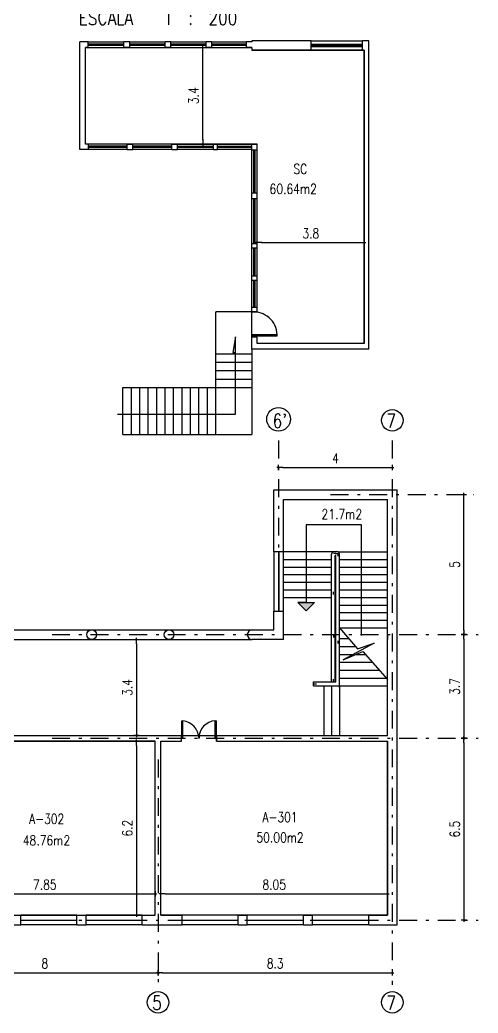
# Model space of a CAD drawing. Extents: x -3099 to -2751, y 5130 to 5248.
# Drawn here: x -2982.22 to -2965.94, y 5192.34 to 5227.59 of the extents above; entities that cross this region are included whole.
import ezdxf

# ---------------------------------------------------------------- set-up
doc = ezdxf.new("R2010")
doc.units = 0
doc.header["$MEASUREMENT"] = 0
doc.linetypes.add('ACAD_ISO07W100', pattern=[3, 0, -3])
doc.linetypes.add('DASHDOT', pattern=[25.4, 12.7, -6.35, 0, -6.35])
doc.layers.get('DEFPOINTS').update_dxf_attribs({"color": 3, "linetype": 'CONTINUOUS', "lineweight": 5})
for name, color, linetype in [('ANTEPECHO', 1, 'CONTINUOUS'), ('COTAS', 7, 'CONTINUOUS'), ('EJE_C', 9, 'DASHDOT'), ('ESCALERA', 2, 'CONTINUOUS'), ('MURO', 5, 'CONTINUOUS'), ('MUROS', 5, 'CONTINUOUS'), ('PASAMANO', 1, 'ACAD_ISO07W100'), ('PUERTA', 2, 'CONTINUOUS'), ('SUPERF-TEXTO', 2, 'CONTINUOUS'), ('SUPERFICIE', 7, 'CONTINUOUS'), ('TEXTO', 3, 'CONTINUOUS'), ('VENTANA', 2, 'CONTINUOUS'), ('VENTANAS', 2, 'CONTINUOUS')]:
    doc.layers.add(name, color=color, linetype=linetype)
doc.styles.add('cota', font='romans.shx', dxfattribs={"width": 0.8, "height": 0.35})
doc.styles.add('ROMANS', font='romans.shx', dxfattribs={"oblique": 10, "height": 1.3})
doc.styles.add('TEXTO', font='romans.shx', dxfattribs={"width": 0.8, "height": 0.4})
doc.dimstyles.new('ROMANS', dxfattribs={"dimscale": 2, "dimtxt": 0.35, "dimasz": 0.15, "dimexe": 1.25, "dimexo": 0.625, "dimtad": 1, "dimdec": 0, "dimdsep": 46, "dimtxsty": 'cota', "dimcen": 2.5, "dimse1": 1, "dimse2": 1, "dimclrt": 2, "dimadec": 0, "dimazin": 0, "dimtfac": 1, "dimtdec": 0, "dimtmove": 0, "dimatfit": 3, "dimfxl": 0, "dimtolj": 1, "dimtzin": 0, "dimarcsym": 0})

# ---------------------------------------------------------------- blocks, each defined once
blk = doc.blocks.new('COTA_LN')
at = {"layer": 'COTAS'}
for points in [[(-1.05, 0), (0.4, 0)], [(0, 0.63), (0, -0.63)]]:
    blk.add_lwpolyline(points, dxfattribs=at)
at = {"layer": 'COTAS', "color": 20, "const_width": 0.05}
blk.add_lwpolyline([(0, 0.38), (0, -0.38)], dxfattribs=at)
blk = doc.blocks.new('*D86')
at = {"layer": 'COTAS', "color": 0, "lineweight": -2}
blk.add_line((-2978.082, 5205.456), (-2978.082, 5202.346), dxfattribs=at)
at = {"layer": 'DEFPOINTS', "color": 0}
for p in [(-2973.973, 5205.606), (-2978.082, 5202.196), (-2973.973, 5202.196)]:
    blk.add_point(p, dxfattribs=at)
at = {"layer": 'COTAS', "color": 0, "lineweight": -2, "xscale": 0.15, "yscale": 0.15, "zscale": 0.15}
for p, rotation in [((-2978.082, 5205.606), 90), ((-2978.082, 5202.196), 270)]:
    blk.add_blockref('COTA_LN', p, dxfattribs=dict(at, rotation=rotation))
at = {"layer": 'COTAS', "insert": (-2978.407, 5203.901), "char_height": 0.35, "attachment_point": 5, "rotation": 90, "style": 'cota'}
blk.add_mtext('\\A1;3.4', dxfattribs=at)
blk = doc.blocks.new('*D87')
at = {"layer": 'COTAS', "color": 0, "lineweight": -2}
blk.add_line((-2978.082, 5201.846), (-2978.082, 5195.966), dxfattribs=at)
at = {"layer": 'DEFPOINTS', "color": 0}
for p in [(-2977.413, 5201.996), (-2978.082, 5195.816), (-2977.413, 5195.816)]:
    blk.add_point(p, dxfattribs=at)
at = {"layer": 'COTAS', "color": 0, "lineweight": -2, "xscale": 0.15, "yscale": 0.15, "zscale": 0.15}
for p, rotation in [((-2978.082, 5201.996), 90), ((-2978.082, 5195.816), 270)]:
    blk.add_blockref('COTA_LN', p, dxfattribs=dict(at, rotation=rotation))
at = {"layer": 'COTAS', "insert": (-2978.407, 5198.906), "char_height": 0.35, "attachment_point": 5, "rotation": 90, "style": 'cota'}
blk.add_mtext('\\A1;6.2', dxfattribs=at)
blk = doc.blocks.new('*D89')
at = {"layer": 'COTAS', "color": 0, "lineweight": -2}
blk.add_line((-2985.113, 5196.58), (-2977.563, 5196.58), dxfattribs=at)
at = {"layer": 'DEFPOINTS', "color": 0}
for p in [(-2977.413, 5196.58), (-2985.263, 5195.816), (-2977.413, 5195.816)]:
    blk.add_point(p, dxfattribs=at)
at = {"layer": 'COTAS', "color": 0, "lineweight": -2, "xscale": 0.15, "yscale": 0.15, "zscale": 0.15, "rotation": 180}
blk.add_blockref('COTA_LN', (-2985.263, 5196.58), dxfattribs=at)
at = {"layer": 'COTAS', "color": 0, "lineweight": -2, "xscale": 0.15, "yscale": 0.15, "zscale": 0.15}
blk.add_blockref('COTA_LN', (-2977.413, 5196.58), dxfattribs=at)
at = {"layer": 'COTAS', "insert": (-2981.338, 5196.905), "char_height": 0.35, "attachment_point": 5, "style": 'cota'}
blk.add_mtext('\\A1;7.85', dxfattribs=at)
blk = doc.blocks.new('*D90')
at = {"layer": 'COTAS', "color": 0, "lineweight": -2}
blk.add_line((-2977.063, 5196.58), (-2969.313, 5196.58), dxfattribs=at)
at = {"layer": 'DEFPOINTS', "color": 0}
for p in [(-2969.163, 5196.58), (-2977.213, 5195.816), (-2969.163, 5195.816)]:
    blk.add_point(p, dxfattribs=at)
at = {"layer": 'COTAS', "color": 0, "lineweight": -2, "xscale": 0.15, "yscale": 0.15, "zscale": 0.15, "rotation": 180}
blk.add_blockref('COTA_LN', (-2977.213, 5196.58), dxfattribs=at)
at = {"layer": 'COTAS', "color": 0, "lineweight": -2, "xscale": 0.15, "yscale": 0.15, "zscale": 0.15}
blk.add_blockref('COTA_LN', (-2969.163, 5196.58), dxfattribs=at)
at = {"layer": 'COTAS', "insert": (-2973.188, 5196.905), "char_height": 0.35, "attachment_point": 5, "style": 'cota'}
blk.add_mtext('\\A1;8.05', dxfattribs=at)
blk = doc.blocks.new('*D107')
at = {"layer": 'COTAS', "color": 0, "lineweight": -2}
blk.add_line((-2975.727, 5223.338), (-2975.727, 5226.468), dxfattribs=at)
at = {"layer": 'DEFPOINTS', "color": 0}
for p in [(-2975.727, 5226.618), (-2975.278, 5226.618), (-2975.278, 5223.188)]:
    blk.add_point(p, dxfattribs=at)
at = {"layer": 'COTAS', "color": 0, "lineweight": -2, "xscale": 0.15, "yscale": 0.15, "zscale": 0.15}
for p, rotation in [((-2975.727, 5226.618), 90), ((-2975.727, 5223.188), 270)]:
    blk.add_blockref('COTA_LN', p, dxfattribs=dict(at, rotation=rotation))
at = {"layer": 'COTAS', "insert": (-2976.052, 5224.903), "char_height": 0.35, "attachment_point": 5, "rotation": 90, "style": 'cota'}
blk.add_mtext('\\A1;3.4', dxfattribs=at)
blk = doc.blocks.new('*D108')
at = {"layer": 'COTAS', "color": 0, "lineweight": -2}
blk.add_line((-2973.638, 5219.692), (-2970.138, 5219.692), dxfattribs=at)
at = {"layer": 'DEFPOINTS', "color": 0}
for p in [(-2973.788, 5219.648), (-2969.988, 5219.692), (-2969.988, 5219.648)]:
    blk.add_point(p, dxfattribs=at)
at = {"layer": 'COTAS', "color": 0, "lineweight": -2, "xscale": 0.15, "yscale": 0.15, "zscale": 0.15, "rotation": 180}
blk.add_blockref('COTA_LN', (-2973.788, 5219.692), dxfattribs=at)
at = {"layer": 'COTAS', "color": 0, "lineweight": -2, "xscale": 0.15, "yscale": 0.15, "zscale": 0.15}
blk.add_blockref('COTA_LN', (-2969.988, 5219.692), dxfattribs=at)
at = {"layer": 'COTAS', "insert": (-2971.888, 5220.017), "char_height": 0.35, "attachment_point": 5, "style": 'cota'}
blk.add_mtext('\\A1;3.8', dxfattribs=at)
blk = doc.blocks.new('*D129')
at = {"layer": 'COTAS', "color": 0, "lineweight": -2}
blk.add_line((-2966.448, 5205.926), (-2966.448, 5210.596), dxfattribs=at)
at = {"layer": 'DEFPOINTS', "color": 0}
for p in [(-2966.448, 5210.746), (-2966.114, 5210.746), (-2965.944, 5205.776)]:
    blk.add_point(p, dxfattribs=at)
at = {"layer": 'COTAS', "color": 0, "lineweight": -2, "xscale": 0.15, "yscale": 0.15, "zscale": 0.15}
for p, rotation in [((-2966.448, 5210.746), 90), ((-2966.448, 5205.776), 270)]:
    blk.add_blockref('COTA_LN', p, dxfattribs=dict(at, rotation=rotation))
at = {"layer": 'COTAS', "insert": (-2966.773, 5208.261), "char_height": 0.35, "attachment_point": 5, "rotation": 90, "style": 'cota'}
blk.add_mtext('\\A1;5', dxfattribs=at)
blk = doc.blocks.new('*D128')
at = {"layer": 'COTAS', "color": 0, "lineweight": -2}
blk.add_line((-2966.448, 5201.946), (-2966.448, 5195.796), dxfattribs=at)
at = {"layer": 'DEFPOINTS', "color": 0}
for p in [(-2965.944, 5202.096), (-2966.448, 5195.646), (-2965.944, 5195.646)]:
    blk.add_point(p, dxfattribs=at)
at = {"layer": 'COTAS', "color": 0, "lineweight": -2, "xscale": 0.15, "yscale": 0.15, "zscale": 0.15}
for p, rotation in [((-2966.448, 5202.096), 90), ((-2966.448, 5195.646), 270)]:
    blk.add_blockref('COTA_LN', p, dxfattribs=dict(at, rotation=rotation))
at = {"layer": 'COTAS', "insert": (-2966.773, 5198.871), "char_height": 0.35, "attachment_point": 5, "rotation": 90, "style": 'cota'}
blk.add_mtext('\\A1;6.5', dxfattribs=at)
blk = doc.blocks.new('*D127')
at = {"layer": 'COTAS', "color": 0, "lineweight": -2}
blk.add_line((-2966.448, 5205.626), (-2966.448, 5202.246), dxfattribs=at)
at = {"layer": 'DEFPOINTS', "color": 0}
for p in [(-2965.944, 5205.776), (-2966.448, 5202.096), (-2965.944, 5202.096)]:
    blk.add_point(p, dxfattribs=at)
at = {"layer": 'COTAS', "color": 0, "lineweight": -2, "xscale": 0.15, "yscale": 0.15, "zscale": 0.15}
for p, rotation in [((-2966.448, 5205.776), 90), ((-2966.448, 5202.096), 270)]:
    blk.add_blockref('COTA_LN', p, dxfattribs=dict(at, rotation=rotation))
at = {"layer": 'COTAS', "insert": (-2966.773, 5203.936), "char_height": 0.35, "attachment_point": 5, "rotation": 90, "style": 'cota'}
blk.add_mtext('\\A1;3.7', dxfattribs=at)
blk = doc.blocks.new('*D126')
at = {"layer": 'COTAS', "color": 0, "lineweight": -2}
blk.add_line((-2977.163, 5193.779), (-2969.143, 5193.779), dxfattribs=at)
at = {"layer": 'DEFPOINTS', "color": 0}
for p in [(-2968.993, 5193.779), (-2977.313, 5193.351), (-2968.993, 5193.351)]:
    blk.add_point(p, dxfattribs=at)
at = {"layer": 'COTAS', "color": 0, "lineweight": -2, "xscale": 0.15, "yscale": 0.15, "zscale": 0.15, "rotation": 180}
blk.add_blockref('COTA_LN', (-2977.313, 5193.779), dxfattribs=at)
at = {"layer": 'COTAS', "color": 0, "lineweight": -2, "xscale": 0.15, "yscale": 0.15, "zscale": 0.15}
blk.add_blockref('COTA_LN', (-2968.993, 5193.779), dxfattribs=at)
at = {"layer": 'COTAS', "insert": (-2973.153, 5194.104), "char_height": 0.35, "attachment_point": 5, "style": 'cota'}
blk.add_mtext('\\A1;8.3', dxfattribs=at)
blk = doc.blocks.new('*D125')
at = {"layer": 'COTAS', "color": 0, "lineweight": -2}
blk.add_line((-2985.213, 5193.779), (-2977.463, 5193.779), dxfattribs=at)
at = {"layer": 'DEFPOINTS', "color": 0}
for p in [(-2977.313, 5193.779), (-2985.363, 5193.351), (-2977.313, 5193.351)]:
    blk.add_point(p, dxfattribs=at)
at = {"layer": 'COTAS', "color": 0, "lineweight": -2, "xscale": 0.15, "yscale": 0.15, "zscale": 0.15, "rotation": 180}
blk.add_blockref('COTA_LN', (-2985.363, 5193.779), dxfattribs=at)
at = {"layer": 'COTAS', "color": 0, "lineweight": -2, "xscale": 0.15, "yscale": 0.15, "zscale": 0.15}
blk.add_blockref('COTA_LN', (-2977.313, 5193.779), dxfattribs=at)
at = {"layer": 'COTAS', "insert": (-2981.338, 5194.104), "char_height": 0.35, "attachment_point": 5, "style": 'cota'}
blk.add_mtext('\\A1;8', dxfattribs=at)
blk = doc.blocks.new('*D132')
at = {"layer": 'COTAS', "color": 0, "lineweight": -2}
blk.add_line((-2972.883, 5211.708), (-2969.143, 5211.708), dxfattribs=at)
at = {"layer": 'DEFPOINTS', "color": 0}
for p in [(-2973.033, 5212.664), (-2968.993, 5212.664), (-2968.993, 5211.708)]:
    blk.add_point(p, dxfattribs=at)
at = {"layer": 'COTAS', "color": 0, "lineweight": -2, "xscale": 0.15, "yscale": 0.15, "zscale": 0.15, "rotation": 180}
blk.add_blockref('COTA_LN', (-2973.033, 5211.708), dxfattribs=at)
at = {"layer": 'COTAS', "color": 0, "lineweight": -2, "xscale": 0.15, "yscale": 0.15, "zscale": 0.15}
blk.add_blockref('COTA_LN', (-2968.993, 5211.708), dxfattribs=at)
at = {"layer": 'COTAS', "insert": (-2971.013, 5212.033), "char_height": 0.35, "attachment_point": 5, "style": 'cota'}
blk.add_mtext('\\A1;4', dxfattribs=at)

msp = doc.modelspace()

# ---------------------------------------------------------------- hatches: boundary and pattern name
at = {"layer": 'ESCALERA'}
msp.add_hatch(color=3, dxfattribs=at).paths.add_polyline_path([(-2972.353, 5206.915), (-2972.053, 5206.915), (-2971.753, 5206.915), (-2972.053, 5206.615)])

# ---------------------------------------------------------------- linework, layer by layer
at = {"layer": 'ANTEPECHO'}
for p, q in [((-2979.798, 5226.818), (-2978.528, 5226.818)), ((-2979.798, 5226.618), (-2978.528, 5226.618)), ((-2978.318, 5226.818), (-2977.058, 5226.818)), ((-2978.318, 5226.618), (-2977.058, 5226.618)), ((-2976.858, 5226.818), (-2975.608, 5226.818)), ((-2976.858, 5226.618), (-2975.608, 5226.618)), ((-2975.398, 5226.818), (-2974.178, 5226.818)), ((-2975.398, 5226.618), (-2974.178, 5226.618)), ((-2971.878, 5226.848), (-2970.048, 5226.848)), ((-2970.048, 5226.518), (-2971.878, 5226.518)), ((-2978.408, 5223.188), (-2979.788, 5223.188)), ((-2976.828, 5223.188), (-2978.208, 5223.188)), ((-2976.628, 5223.188), (-2975.348, 5223.188)), ((-2975.208, 5223.188), (-2973.988, 5223.188)), ((-2978.408, 5222.988), (-2979.788, 5222.988)), ((-2976.828, 5222.988), (-2978.208, 5222.988)), ((-2975.348, 5222.988), (-2976.628, 5222.988)), ((-2973.988, 5222.988), (-2975.208, 5222.988)), ((-2973.988, 5221.448), (-2973.988, 5222.968)), ((-2973.788, 5221.448), (-2973.788, 5222.968)), ((-2973.988, 5219.648), (-2973.988, 5221.248)), ((-2973.788, 5219.648), (-2973.788, 5221.248)), ((-2973.988, 5218.498), (-2973.988, 5219.488)), ((-2973.788, 5218.498), (-2973.788, 5219.488)), ((-2973.988, 5217.388), (-2973.988, 5218.338)), ((-2973.788, 5217.388), (-2973.788, 5218.338)), ((-2973.203, 5208.726), (-2973.203, 5206.606)), ((-2972.853, 5206.606), (-2972.853, 5208.726)), ((-2972.053, 5206.915), (-2972.353, 5206.915)), ((-2972.353, 5206.915), (-2972.053, 5206.915)), ((-2972.353, 5206.915), (-2972.053, 5206.615)), ((-2972.053, 5206.915), (-2971.753, 5206.915)), ((-2972.053, 5206.615), (-2971.753, 5206.915)), ((-2990.673, 5205.946), (-2973.973, 5205.946)), ((-2990.673, 5205.606), (-2973.973, 5205.606)), ((-2980.193, 5195.816), (-2982.193, 5195.816)), ((-2977.873, 5195.816), (-2979.873, 5195.816)), ((-2974.463, 5195.816), (-2976.463, 5195.816)), ((-2972.143, 5195.816), (-2974.143, 5195.816)), ((-2969.823, 5195.816), (-2971.823, 5195.816)), ((-2980.193, 5195.476), (-2982.193, 5195.476)), ((-2977.873, 5195.476), (-2979.873, 5195.476)), ((-2974.463, 5195.477), (-2976.463, 5195.477)), ((-2972.143, 5195.477), (-2974.143, 5195.477)), ((-2969.823, 5195.477), (-2971.823, 5195.477))]:
    msp.add_line(p, q, dxfattribs=at)
at = {"layer": 'EJE_C', "ltscale": 0.05}
for p, q in [((-2973.033, 5212.664), (-2973.033, 5207.229)), ((-2968.993, 5212.664), (-2968.993, 5193.351)), ((-2968.993, 5212.664), (-2968.993, 5193.351)), ((-2971.183, 5210.746), (-2966.114, 5210.746)), ((-2981.079, 5205.776), (-2965.944, 5205.776)), ((-2981.079, 5202.096), (-2965.944, 5202.096)), ((-2977.313, 5201.346), (-2977.313, 5193.351)), ((-2981.079, 5195.646), (-2965.944, 5195.646))]:
    msp.add_line(p, q, dxfattribs=at)
at = {"layer": 'EJE_C', "linetype": 'Continuous', "ltscale": 0.05}
for centre, radius in [((-2973.033, 5213.419), 0.42), ((-2968.993, 5213.379), 0.382), ((-2977.313, 5192.725), 0.382), ((-2968.993, 5192.725), 0.382)]:
    msp.add_circle(centre, radius, dxfattribs=at)
at = {"layer": 'ESCALERA'}
for p, q in [((-2975.261, 5212.884), (-2975.261, 5217.228)), ((-2973.988, 5217.228), (-2975.261, 5217.228)), ((-2975.261, 5215.744), (-2973.988, 5215.744)), ((-2973.988, 5215.908), (-2973.988, 5212.884)), ((-2975.261, 5215.444), (-2973.988, 5215.444)), ((-2975.261, 5215.144), (-2973.988, 5215.144)), ((-2975.261, 5214.844), (-2973.988, 5214.844)), ((-2978.561, 5214.544), (-2973.988, 5214.544)), ((-2978.561, 5212.884), (-2978.561, 5214.544)), ((-2978.261, 5212.884), (-2978.261, 5214.544)), ((-2977.961, 5212.884), (-2977.961, 5214.544)), ((-2977.661, 5212.884), (-2977.661, 5214.544)), ((-2977.361, 5212.884), (-2977.361, 5214.544)), ((-2977.061, 5212.884), (-2977.061, 5214.544)), ((-2976.761, 5212.884), (-2976.761, 5214.544)), ((-2976.461, 5212.884), (-2976.461, 5214.544)), ((-2976.161, 5212.884), (-2976.161, 5214.544)), ((-2975.861, 5212.884), (-2975.861, 5214.544)), ((-2975.561, 5212.884), (-2975.561, 5214.544)), ((-2978.561, 5212.884), (-2973.988, 5212.884))]:
    msp.add_line(p, q, dxfattribs=at)
at = {"layer": 'ESCALERA', "color": 3}
for p, q in [((-2970.085, 5209.677), (-2972.053, 5209.677)), ((-2972.053, 5209.677), (-2972.053, 5206.915)), ((-2970.085, 5205.746), (-2970.085, 5209.677))]:
    msp.add_line(p, q, dxfattribs=at)
msp.add_lwpolyline([(-2978.75, 5213.606), (-2974.557, 5213.606), (-2974.557, 5216.339), (-2974.659, 5215.787), (-2974.557, 5215.787)], dxfattribs=at)
at = {"layer": 'MURO'}
for p, q in [((-2980.088, 5222.988), (-2980.088, 5226.818)), ((-2979.798, 5226.818), (-2980.088, 5226.818)), ((-2979.888, 5223.188), (-2979.888, 5226.618)), ((-2979.798, 5226.618), (-2979.888, 5226.618)), ((-2979.798, 5226.618), (-2979.798, 5226.818)), ((-2978.318, 5226.818), (-2978.528, 5226.818)), ((-2978.528, 5226.618), (-2978.528, 5226.818)), ((-2978.318, 5226.618), (-2978.528, 5226.618)), ((-2978.318, 5226.618), (-2978.318, 5226.818)), ((-2976.858, 5226.818), (-2977.058, 5226.818)), ((-2977.058, 5226.618), (-2977.058, 5226.818)), ((-2976.858, 5226.618), (-2977.058, 5226.618)), ((-2976.858, 5226.618), (-2976.858, 5226.818)), ((-2975.398, 5226.818), (-2975.608, 5226.818)), ((-2975.608, 5226.618), (-2975.608, 5226.818)), ((-2975.398, 5226.618), (-2975.608, 5226.618)), ((-2975.398, 5226.618), (-2975.398, 5226.818)), ((-2974.178, 5226.618), (-2974.178, 5226.818)), ((-2973.988, 5226.818), (-2974.178, 5226.818)), ((-2973.988, 5226.618), (-2974.178, 5226.618)), ((-2971.878, 5226.848), (-2973.988, 5226.848)), ((-2973.988, 5226.848), (-2973.988, 5226.818)), ((-2973.988, 5226.618), (-2973.988, 5226.518)), ((-2971.878, 5226.518), (-2971.878, 5226.848)), ((-2970.048, 5226.518), (-2970.048, 5226.848)), ((-2969.828, 5226.848), (-2970.048, 5226.848)), ((-2969.828, 5215.908), (-2969.828, 5226.848)), ((-2971.878, 5226.518), (-2973.988, 5226.518)), ((-2969.988, 5226.518), (-2970.048, 5226.518)), ((-2969.988, 5216.108), (-2969.988, 5226.518)), ((-2979.788, 5223.188), (-2979.888, 5223.188)), ((-2979.788, 5222.988), (-2979.788, 5223.188)), ((-2978.408, 5223.188), (-2978.208, 5223.188)), ((-2978.408, 5222.988), (-2978.408, 5223.188)), ((-2978.208, 5222.988), (-2978.208, 5223.188)), ((-2976.828, 5223.188), (-2976.628, 5223.188)), ((-2976.828, 5222.988), (-2976.828, 5223.188)), ((-2976.628, 5222.988), (-2976.628, 5223.188)), ((-2975.348, 5223.188), (-2975.208, 5223.188)), ((-2975.348, 5222.988), (-2975.348, 5223.188)), ((-2975.208, 5222.988), (-2975.208, 5223.188)), ((-2973.988, 5222.968), (-2973.988, 5223.188)), ((-2973.988, 5223.188), (-2973.788, 5223.188)), ((-2973.788, 5222.968), (-2973.788, 5223.188)), ((-2979.788, 5222.988), (-2980.088, 5222.988)), ((-2978.408, 5222.988), (-2978.208, 5222.988)), ((-2976.828, 5222.988), (-2976.628, 5222.988)), ((-2975.348, 5222.988), (-2975.208, 5222.988)), ((-2973.788, 5222.968), (-2973.988, 5222.968)), ((-2973.988, 5221.248), (-2973.988, 5221.448)), ((-2973.788, 5221.448), (-2973.988, 5221.448)), ((-2973.788, 5221.248), (-2973.788, 5221.448)), ((-2973.788, 5221.248), (-2973.988, 5221.248)), ((-2973.988, 5219.488), (-2973.988, 5219.648)), ((-2973.788, 5219.648), (-2973.988, 5219.648)), ((-2973.788, 5219.488), (-2973.788, 5219.648)), ((-2973.788, 5219.488), (-2973.988, 5219.488)), ((-2973.988, 5218.338), (-2973.988, 5218.498)), ((-2973.788, 5218.498), (-2973.988, 5218.498)), ((-2973.788, 5218.338), (-2973.788, 5218.498)), ((-2973.788, 5218.338), (-2973.988, 5218.338)), ((-2973.988, 5217.228), (-2973.988, 5217.388)), ((-2973.788, 5217.388), (-2973.988, 5217.388)), ((-2973.788, 5217.228), (-2973.788, 5217.388)), ((-2973.788, 5217.228), (-2973.988, 5217.228)), ((-2973.788, 5216.328), (-2973.988, 5216.328)), ((-2973.988, 5215.908), (-2973.988, 5216.328)), ((-2973.788, 5216.108), (-2973.788, 5216.328)), ((-2969.988, 5216.108), (-2973.788, 5216.108)), ((-2969.828, 5215.908), (-2973.988, 5215.908))]:
    msp.add_line(p, q, dxfattribs=at)
at = {"layer": 'MUROS'}
for p, q in [((-2973.203, 5208.726), (-2973.203, 5210.916)), ((-2973.203, 5210.916), (-2968.823, 5210.916)), ((-2968.823, 5202.196), (-2968.823, 5210.916)), ((-2972.853, 5208.726), (-2972.853, 5210.576)), ((-2972.853, 5210.576), (-2969.163, 5210.576)), ((-2969.163, 5205.606), (-2969.163, 5210.576)), ((-2973.203, 5208.726), (-2972.853, 5208.726)), ((-2971.148, 5204.096), (-2971.148, 5208.626)), ((-2971.048, 5208.726), (-2970.968, 5208.726)), ((-2971.018, 5204.096), (-2971.018, 5208.586)), ((-2970.998, 5208.586), (-2971.018, 5208.586)), ((-2970.998, 5204.096), (-2970.998, 5208.586)), ((-2970.868, 5203.906), (-2970.868, 5208.626)), ((-2973.203, 5205.946), (-2973.203, 5206.606)), ((-2973.203, 5206.606), (-2972.853, 5206.606)), ((-2972.853, 5205.606), (-2972.853, 5206.606)), ((-2973.973, 5205.946), (-2973.203, 5205.946)), ((-2969.163, 5205.746), (-2969.163, 5205.606)), ((-2972.853, 5205.606), (-2973.973, 5205.606)), ((-2969.163, 5202.196), (-2969.163, 5205.606)), ((-2971.788, 5204.096), (-2970.998, 5204.096)), ((-2971.788, 5203.956), (-2971.788, 5204.096)), ((-2971.788, 5203.956), (-2970.868, 5203.956)), ((-2983.283, 5202.196), (-2977.013, 5202.196)), ((-2983.283, 5201.996), (-2977.413, 5201.996)), ((-2977.413, 5202.196), (-2976.483, 5202.196)), ((-2977.413, 5195.816), (-2977.413, 5201.996)), ((-2977.213, 5195.816), (-2977.213, 5201.996)), ((-2977.213, 5201.996), (-2976.483, 5201.996)), ((-2976.483, 5201.996), (-2976.483, 5202.196)), ((-2975.233, 5202.196), (-2969.163, 5202.196)), ((-2975.233, 5201.996), (-2975.233, 5202.196)), ((-2975.233, 5201.996), (-2969.163, 5201.996)), ((-2971.058, 5202.196), (-2969.163, 5202.196)), ((-2969.163, 5195.816), (-2969.163, 5201.996)), ((-2968.823, 5195.476), (-2968.823, 5202.196)), ((-2982.513, 5195.816), (-2982.193, 5195.816)), ((-2982.193, 5195.476), (-2982.193, 5195.816)), ((-2980.193, 5195.816), (-2979.873, 5195.816)), ((-2980.193, 5195.476), (-2980.193, 5195.816)), ((-2979.873, 5195.476), (-2979.873, 5195.816)), ((-2977.873, 5195.816), (-2977.413, 5195.816)), ((-2977.873, 5195.476), (-2977.873, 5195.816)), ((-2977.213, 5195.816), (-2976.463, 5195.816)), ((-2976.463, 5195.476), (-2976.463, 5195.816)), ((-2974.463, 5195.816), (-2974.143, 5195.816)), ((-2974.463, 5195.476), (-2974.463, 5195.816)), ((-2974.143, 5195.476), (-2974.143, 5195.816)), ((-2972.143, 5195.816), (-2971.823, 5195.816)), ((-2972.143, 5195.476), (-2972.143, 5195.816)), ((-2971.823, 5195.476), (-2971.823, 5195.816)), ((-2969.823, 5195.816), (-2969.163, 5195.816)), ((-2969.823, 5195.476), (-2969.823, 5195.816)), ((-2982.513, 5195.476), (-2982.193, 5195.476)), ((-2980.193, 5195.476), (-2979.873, 5195.476)), ((-2977.873, 5195.476), (-2976.463, 5195.476)), ((-2974.463, 5195.476), (-2974.143, 5195.476)), ((-2972.143, 5195.476), (-2971.823, 5195.476)), ((-2969.823, 5195.476), (-2969.163, 5195.476)), ((-2969.163, 5195.476), (-2968.823, 5195.476))]:
    msp.add_line(p, q, dxfattribs=at)
for centre in [(-2979.673, 5205.776), (-2976.923, 5205.776)]:
    msp.add_circle(centre, 0.17, dxfattribs=at)
for centre, radius, start, end in [((-2971.048, 5208.626), 0.1, 90, 180), ((-2970.968, 5208.626), 0.1, 0, 90), ((-2973.973, 5205.776), 0.17, 90, 270)]:
    msp.add_arc(centre, radius, start, end, dxfattribs=at)
at = {"layer": 'PASAMANO'}
for p, q in [((-2971.078, 5204.096), (-2971.078, 5208.658)), ((-2970.998, 5208.658), (-2971.078, 5208.658)), ((-2970.998, 5208.658), (-2970.933, 5208.658)), ((-2970.933, 5208.658), (-2970.933, 5204.026)), ((-2971.078, 5205.746), (-2971.078, 5205.676)), ((-2971.788, 5204.026), (-2970.933, 5204.026))]:
    msp.add_line(p, q, dxfattribs=at)
at = {"layer": 'PUERTA'}
for p, q in [((-2973.988, 5216.428), (-2973.088, 5216.428)), ((-2973.988, 5216.378), (-2973.988, 5216.428)), ((-2973.988, 5216.378), (-2973.088, 5216.378)), ((-2973.088, 5216.378), (-2973.088, 5216.428))]:
    msp.add_line(p, q, dxfattribs=at)
msp.add_arc((-2973.92, 5216.398), 0.833, 2.0641, 94.6687, dxfattribs=at)
at = {"layer": 'SUPERFICIE'}
for points in [[(-2969.988, 5216.108), (-2973.788, 5216.108), (-2973.788, 5216.328), (-2973.988, 5216.328), (-2973.988, 5217.228), (-2973.788, 5217.228), (-2973.788, 5223.188), (-2979.888, 5223.188), (-2979.888, 5226.618), (-2973.988, 5226.618), (-2973.988, 5226.518), (-2969.988, 5226.518), (-2969.988, 5216.108)], [(-2977.413, 5195.816), (-2977.413, 5201.996), (-2983.283, 5201.996), (-2983.283, 5202.196), (-2984.533, 5202.196), (-2984.533, 5201.996), (-2985.263, 5201.996), (-2985.263, 5195.816), (-2977.413, 5195.816)], [(-2969.163, 5201.996), (-2969.163, 5195.816), (-2977.213, 5195.816), (-2977.213, 5201.996), (-2976.483, 5201.996), (-2976.483, 5202.196), (-2975.233, 5202.196), (-2975.233, 5201.996), (-2969.163, 5201.996)]]:
    msp.add_lwpolyline(points, dxfattribs=at)
at = {"layer": 'VENTANA'}
for p, q in [((-2979.798, 5226.738), (-2978.528, 5226.738)), ((-2979.798, 5226.698), (-2978.528, 5226.698)), ((-2978.318, 5226.738), (-2977.058, 5226.738)), ((-2978.318, 5226.698), (-2977.058, 5226.698)), ((-2976.858, 5226.738), (-2975.608, 5226.738)), ((-2976.858, 5226.698), (-2975.608, 5226.698)), ((-2975.398, 5226.738), (-2974.178, 5226.738)), ((-2975.398, 5226.698), (-2974.178, 5226.698)), ((-2971.878, 5226.728), (-2970.048, 5226.728)), ((-2970.048, 5226.688), (-2971.878, 5226.688)), ((-2970.048, 5226.638), (-2971.878, 5226.638)), ((-2978.408, 5223.108), (-2979.788, 5223.108)), ((-2978.408, 5223.068), (-2979.788, 5223.068)), ((-2976.828, 5223.108), (-2978.208, 5223.108)), ((-2976.828, 5223.068), (-2978.208, 5223.068)), ((-2976.628, 5223.108), (-2975.348, 5223.108)), ((-2975.348, 5223.068), (-2976.628, 5223.068)), ((-2975.208, 5223.108), (-2973.988, 5223.108)), ((-2973.988, 5223.068), (-2975.208, 5223.068)), ((-2973.908, 5221.448), (-2973.908, 5222.968)), ((-2973.868, 5221.448), (-2973.868, 5222.968)), ((-2973.908, 5219.648), (-2973.908, 5221.248)), ((-2973.868, 5219.648), (-2973.868, 5221.248)), ((-2973.908, 5218.498), (-2973.908, 5219.488)), ((-2973.868, 5218.498), (-2973.868, 5219.488)), ((-2973.908, 5217.388), (-2973.908, 5218.338)), ((-2973.868, 5217.388), (-2973.868, 5218.338))]:
    msp.add_line(p, q, dxfattribs=at)
at = {"layer": 'VENTANAS'}
for p, q in [((-2973.03, 5208.726), (-2973.03, 5206.606)), ((-2973.026, 5208.726), (-2973.026, 5206.606)), ((-2971.091, 5208.716), (-2972.853, 5208.716)), ((-2970.924, 5208.716), (-2969.163, 5208.716)), ((-2972.853, 5208.446), (-2971.148, 5208.446)), ((-2970.868, 5208.446), (-2969.163, 5208.446)), ((-2972.853, 5208.176), (-2971.148, 5208.176)), ((-2972.853, 5207.906), (-2971.148, 5207.906)), ((-2970.868, 5208.176), (-2969.163, 5208.176)), ((-2970.868, 5207.906), (-2969.163, 5207.906)), ((-2972.853, 5207.636), (-2971.148, 5207.636)), ((-2970.868, 5207.636), (-2969.163, 5207.636)), ((-2972.853, 5207.366), (-2971.148, 5207.366)), ((-2970.868, 5207.366), (-2969.163, 5207.366)), ((-2972.853, 5207.096), (-2971.148, 5207.096)), ((-2970.868, 5207.096), (-2969.163, 5207.096)), ((-2970.868, 5206.826), (-2969.163, 5206.826)), ((-2970.868, 5206.556), (-2969.163, 5206.556)), ((-2970.868, 5206.286), (-2969.163, 5206.286)), ((-2970.868, 5206.016), (-2970.235, 5205.277)), ((-2970.868, 5206.016), (-2969.163, 5206.016)), ((-2970.868, 5205.636), (-2970.542, 5205.636)), ((-2969.635, 5205.477), (-2970.735, 5204.877)), ((-2970.235, 5205.277), (-2969.635, 5205.477)), ((-2970.868, 5205.356), (-2970.302, 5205.356)), ((-2970.868, 5205.076), (-2970.371, 5205.076)), ((-2970.735, 5204.877), (-2970.035, 5205.177)), ((-2970.271, 5205.076), (-2969.946, 5205.076)), ((-2970.035, 5205.177), (-2969.163, 5204.181)), ((-2970.868, 5204.796), (-2969.701, 5204.796)), ((-2970.868, 5204.516), (-2969.456, 5204.516)), ((-2970.868, 5204.236), (-2969.163, 5204.236)), ((-2971.428, 5203.956), (-2971.428, 5202.196)), ((-2971.148, 5203.956), (-2971.148, 5202.196)), ((-2970.868, 5203.956), (-2970.868, 5202.196)), ((-2970.868, 5203.956), (-2969.163, 5203.956)), ((-2976.473, 5202.096), (-2976.473, 5202.721)), ((-2976.473, 5202.721), (-2976.433, 5202.721)), ((-2976.433, 5202.096), (-2976.433, 5202.721)), ((-2975.283, 5202.096), (-2975.283, 5202.721)), ((-2975.283, 5202.721), (-2975.243, 5202.721)), ((-2975.243, 5202.096), (-2975.243, 5202.721)), ((-2976.473, 5202.096), (-2976.433, 5202.096)), ((-2975.283, 5202.096), (-2975.243, 5202.096)), ((-2982.193, 5195.646), (-2980.193, 5195.646)), ((-2982.193, 5195.642), (-2980.193, 5195.642)), ((-2979.873, 5195.646), (-2977.873, 5195.646)), ((-2979.873, 5195.642), (-2977.873, 5195.642)), ((-2976.463, 5195.646), (-2974.463, 5195.646)), ((-2976.463, 5195.642), (-2974.463, 5195.642)), ((-2974.143, 5195.646), (-2972.143, 5195.646)), ((-2974.143, 5195.642), (-2972.143, 5195.642)), ((-2971.823, 5195.646), (-2969.823, 5195.646)), ((-2971.823, 5195.642), (-2969.823, 5195.642))]:
    msp.add_line(p, q, dxfattribs=at)
for centre, radius, start, end in [((-2976.52, 5202.063), 0.664, 2.8247, 82.4034), ((-2975.242, 5202.107), 0.616, 93.7973, 180.9746)]:
    msp.add_arc(centre, radius, start, end, dxfattribs=at)

# ---------------------------------------------------------------- texts
at = {"layer": 'EJE_C', "ltscale": 0.05, "style": 'ROMANS', "width": 0.8}
for s, p in [("6'", (-2973.245, 5213.113)), ('7', (-2969.205, 5213.113)), ('5', (-2977.525, 5192.459)), ('7', (-2969.205, 5192.459))]:
    msp.add_text(s, height=0.5, dxfattribs=at).set_placement(p)
at = {"layer": 'SUPERF-TEXTO', "style": 'TEXTO', "width": 0.8}
for s, p in [('60.64m2', (-2973.353, 5221.419)), ('21.7m2', (-2971.506, 5209.879)), ('50.00m2', (-2973.821, 5198.401)), ('48.76m2', (-2982.118, 5198.3))]:
    msp.add_text(s, height=0.35, dxfattribs=at).set_placement(p)
at = {"layer": 'TEXTO', "width": 0.8}
for s, height, style, p in [('ESCALA   1  :  200', 0.5, 'ROMANS', (-2980.136, 5227.42)), ('SC', 0.35, 'TEXTO', (-2972.506, 5222.13)), ('A-302', 0.35, 'TEXTO', (-2981.891, 5199.061)), ('A-301', 0.35, 'TEXTO', (-2973.604, 5199.122))]:
    msp.add_text(s, height=height, dxfattribs=dict(at, style=style)).set_placement(p)

# ---------------------------------------------------------------- dimensions: what is measured, and where the dimension line sits
at = {"layer": 'COTAS'}
for base, p1, p2, override, picture, middle in [((-2975.727, 5226.618), (-2975.278, 5223.188), (-2975.278, 5226.618), {"dimscale": 1, "dimexe": 0.15, "dimexo": 0.2, "dimgap": 0.15, "dimdec": 1, "dimzin": 9, "dimblk": 'COTA_LN', "dimcen": 1, "dimclrt": 256, "dimadec": 1, "dimtm": 1e-09, "dimtdec": 1, "dimldrblk": 'COTA_LN'}, '*D107', (-2976.052, 5224.903)), ((-2966.448, 5210.746), (-2965.944, 5205.776), (-2966.114, 5210.746), {"dimscale": 1, "dimexe": 0.15, "dimexo": 0.2, "dimgap": 0.15, "dimdec": 1, "dimzin": 9, "dimblk": 'COTA_LN', "dimcen": 1, "dimclrt": 256, "dimadec": 1, "dimtm": 1e-09, "dimtdec": 1, "dimtmove": 1, "dimldrblk": 'COTA_LN'}, '*D129', (-2966.773, 5208.261)), ((-2966.448, 5202.096), (-2965.944, 5205.776), (-2965.944, 5202.096), {"dimscale": 1, "dimexe": 0.15, "dimexo": 0.2, "dimgap": 0.15, "dimdec": 1, "dimzin": 9, "dimblk": 'COTA_LN', "dimcen": 1, "dimclrt": 256, "dimadec": 1, "dimtm": 1e-09, "dimtdec": 1, "dimldrblk": 'COTA_LN'}, '*D127', (-2966.773, 5203.936)), ((-2978.082, 5202.196), (-2973.973, 5205.606), (-2973.973, 5202.196), {"dimscale": 1, "dimexe": 0.15, "dimexo": 0.2, "dimgap": 0.15, "dimdec": 1, "dimzin": 9, "dimblk": 'COTA_LN', "dimcen": 1, "dimclrt": 256, "dimadec": 1, "dimtm": 1e-09, "dimtdec": 1, "dimldrblk": 'COTA_LN'}, '*D86', (-2978.407, 5203.901)), ((-2978.082, 5195.816), (-2977.413, 5201.996), (-2977.413, 5195.816), {"dimscale": 1, "dimexe": 0.15, "dimexo": 0.2, "dimgap": 0.15, "dimdec": 1, "dimzin": 9, "dimblk": 'COTA_LN', "dimcen": 1, "dimclrt": 256, "dimadec": 1, "dimtm": 1e-09, "dimtdec": 1, "dimldrblk": 'COTA_LN'}, '*D87', (-2978.407, 5198.906)), ((-2966.448157034, 5195.646143899), (-2965.943848795, 5202.096143899), (-2965.943848795, 5195.646143899), {"dimscale": 1, "dimexe": 0.15, "dimexo": 0.2, "dimgap": 0.15, "dimdec": 1, "dimzin": 9, "dimblk": 'COTA_LN', "dimcen": 1, "dimclrt": 256, "dimadec": 1, "dimtm": 1e-09, "dimtdec": 1, "dimtmove": 1, "dimldrblk": 'COTA_LN'}, '*D128', (-2966.773157034, 5198.871143899))]:
    dim = msp.add_linear_dim(base=base, p1=p1, p2=p2, angle=90, dimstyle='ROMANS', override=override, dxfattribs=at)
    dim.commit()
    dim.dimension.update_dxf_attribs({"geometry": picture, "text_midpoint": middle})
for base, p1, p2, override, picture, middle in [((-2969.988, 5219.692), (-2973.788, 5219.648), (-2969.988, 5219.648), {"dimscale": 1, "dimexe": 0.15, "dimexo": 0.2, "dimgap": 0.15, "dimdec": 1, "dimzin": 9, "dimblk": 'COTA_LN', "dimcen": 1, "dimclrt": 256, "dimadec": 1, "dimtm": 1e-09, "dimtdec": 1, "dimldrblk": 'COTA_LN'}, '*D108', (-2971.888, 5220.017)), ((-2968.993, 5211.708), (-2973.033, 5212.664), (-2968.993, 5212.664), {"dimscale": 1, "dimexe": 0.15, "dimexo": 0.2, "dimgap": 0.15, "dimdec": 1, "dimzin": 9, "dimblk": 'COTA_LN', "dimcen": 1, "dimclrt": 256, "dimadec": 1, "dimtm": 1e-09, "dimtdec": 1, "dimldrblk": 'COTA_LN'}, '*D132', (-2971.013, 5212.033)), ((-2977.413, 5196.58), (-2985.263, 5195.816), (-2977.413, 5195.816), {"dimscale": 1, "dimexe": 0.15, "dimexo": 0.2, "dimgap": 0.15, "dimdec": 2, "dimzin": 9, "dimblk": 'COTA_LN', "dimcen": 1, "dimclrt": 256, "dimadec": 1, "dimtm": 1e-09, "dimtdec": 1, "dimldrblk": 'COTA_LN'}, '*D89', (-2981.338, 5196.905)), ((-2969.163, 5196.58), (-2977.213, 5195.816), (-2969.163, 5195.816), {"dimscale": 1, "dimexe": 0.15, "dimexo": 0.2, "dimgap": 0.15, "dimdec": 2, "dimzin": 9, "dimblk": 'COTA_LN', "dimcen": 1, "dimclrt": 256, "dimadec": 1, "dimtm": 1e-09, "dimtdec": 1, "dimldrblk": 'COTA_LN'}, '*D90', (-2973.188, 5196.905)), ((-2977.312758952, 5193.779129289), (-2985.362758952, 5193.351439625), (-2977.312758952, 5193.351439625), {"dimscale": 1, "dimexe": 0.15, "dimexo": 0.2, "dimgap": 0.15, "dimdec": 1, "dimzin": 9, "dimblk": 'COTA_LN', "dimcen": 1, "dimclrt": 256, "dimadec": 1, "dimtm": 1e-09, "dimtdec": 1, "dimtmove": 1, "dimldrblk": 'COTA_LN'}, '*D125', (-2981.337758952, 5194.104129289)), ((-2968.993, 5193.779), (-2977.313, 5193.351), (-2968.993, 5193.351), {"dimscale": 1, "dimexe": 0.15, "dimexo": 0.2, "dimgap": 0.15, "dimdec": 1, "dimzin": 9, "dimblk": 'COTA_LN', "dimcen": 1, "dimclrt": 256, "dimadec": 1, "dimtm": 1e-09, "dimtdec": 1, "dimtmove": 1, "dimldrblk": 'COTA_LN'}, '*D126', (-2973.153, 5194.104))]:
    dim = msp.add_linear_dim(base=base, p1=p1, p2=p2, dimstyle='ROMANS', override=override, dxfattribs=at)
    dim.commit()
    dim.dimension.update_dxf_attribs({"geometry": picture, "text_midpoint": middle})

doc.saveas('drawing.dxf')
